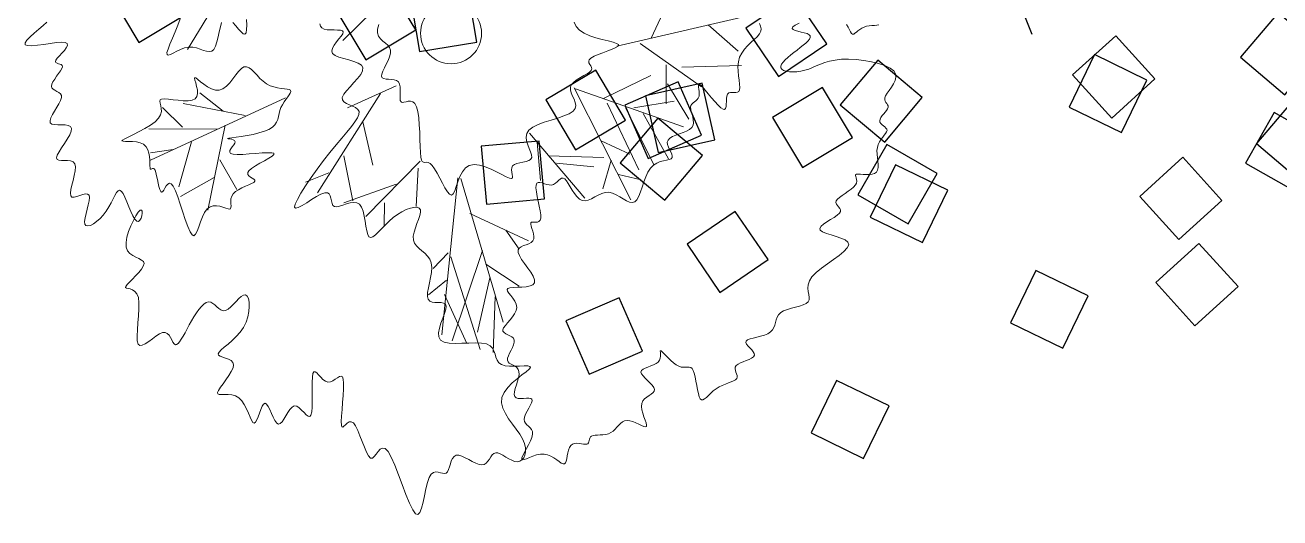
# Model space of a CAD drawing. Extents: x 2080 to 102399, y 2071 to 93424.
# Drawn here: x 79373.9 to 79604.5, y 80825 to 80915.6 of the extents above; entities that cross this region are included whole.
import ezdxf

# ---------------------------------------------------------------- set-up
doc = ezdxf.new("R2010")
doc.units = 0
doc.header["$LTSCALE"] = 20
doc.header["$MEASUREMENT"] = 0
doc.layers.add('casuanut tree', color=100, linetype='Continuous', lineweight=5)
doc.layers.add('proposed tree', color=3, linetype='Continuous')

# ---------------------------------------------------------------- blocks, each defined once
blk = doc.blocks.new('tr')
at = {"layer": 'casuanut tree'}
for p, q in [((-0.4628, 0.2409), (-0.6017, 0.0989)), ((-0.1639, 0.0898), (-0.2485, 0.0385)), ((0.445, -0.1163), (0.5666, 0.0392)), ((-0.6532, -0.073), (-0.6884, -0.0189)), ((-0.5062, -0.0793), (-0.6394, -0.0202)), ((-0.5539, -0.0579), (-0.5967, -0.0051)), ((-0.4069, -0.0604), (-0.7425, -0.1308)), ((-0.5766, -0.0956), (-0.7299, -0.0592)), ((-0.6859, -0.1183), (-0.7387, -0.1145)), ((-0.6407, -0.1107), (-0.6922, -0.205)), ((-0.5565, -0.0906), (-0.6394, -0.2729)), ((-0.1911, -0.1005), (-0.3843, -0.2908)), ((-0.1519, -0.0915), (-0.2726, -0.1156)), ((0.3639, -0.1163), (0.7017, -0.1163)), ((0.4179, -0.1231), (0.5328, -0.2516)), ((0.5801, -0.1163), (0.6341, -0.1907)), ((-0.5866, -0.166), (-0.564, -0.2415)), ((-0.2454, -0.1549), (-0.2454, -0.2576)), ((0.2467, -0.1881), (0.3161, -0.4691)), ((0.249, -0.1907), (0.472, -0.3327)), ((0.307, -0.2274), (0.4248, -0.2002)), ((0.4652, -0.1839), (0.445, -0.2718)), ((0.499, -0.1975), (0.6341, -0.2245)), ((-0.608, -0.2025), (-0.6935, -0.2276)), ((-0.3058, -0.2214), (-0.3088, -0.3271)), ((0.458, -0.2274), (0.4882, -0.318)), ((-0.3481, -0.2516), (-0.4054, -0.2606)), ((0.3131, -0.2395), (0.3493, -0.4056)), ((-0.1368, -0.2727), (-0.2877, -0.3694)), ((-0.1458, -0.2878), (-0.17, -0.3724)), ((0.1229, -0.2667), (0.2134, -0.4419)), ((0.3523, -0.2606), (0.3855, -0.4026)), ((0.3704, -0.2637), (0.464, -0.2697)), ((0.3885, -0.2818), (0.4218, -0.3966)), ((-0.2032, -0.312), (-0.33, -0.3271)), ((0.135, -0.2908), (0.1229, -0.3785)), ((-0.0613, -0.3301), (-0.179, -0.6745)), ((-0.0552, -0.3331), (-0.0341, -0.6775)), ((0.1531, -0.3271), (0.2768, -0.3603)), ((0.2799, -0.3211), (0.3372, -0.3664)), ((-0.2394, -0.3482), (-0.2515, -0.3996)), ((0.1682, -0.3482), (0.2497, -0.3754)), ((0.2919, -0.3694), (0.2587, -0.4298)), ((-0.0526, -0.416), (0.0645, -0.5084)), ((0.301, -0.4056), (0.3493, -0.4298)), ((0.0195, -0.4723), (0.0397, -0.5219)), ((-0.1217, -0.4933), (-0.1639, -0.5204)), ((-0.0436, -0.5061), (-0.1585, -0.6932)), ((-0.1179, -0.5039), (-0.0999, -0.727)), ((-0.0432, -0.5386), (0.0202, -0.605)), ((-0.1398, -0.5537), (-0.1881, -0.5778)), ((-0.0413, -0.5715), (-0.0976, -0.6865)), ((-0.1517, -0.585), (-0.1269, -0.7067))]:
    blk.add_line(p, q, dxfattribs=at)
at = {"layer": 'casuanut tree', "color": 2}
blk.add_line((-0.0391, -0.6166), (-0.0729, -0.7406), dxfattribs=at)
at = {"layer": 'casuanut tree'}
for points in [[(0.8913, -0.1869), (0.8934, -0.194), (0.8949, -0.2005), (0.8961, -0.206), (0.8976, -0.2099), (0.8996, -0.2119), (0.9022, -0.2123), (0.9054, -0.2114), (0.9091, -0.2097), (0.9134, -0.2075), (0.9182, -0.2053), (0.9234, -0.2033), (0.9291, -0.202), (0.9352, -0.2016), (0.9415, -0.202), (0.9477, -0.2028), (0.9536, -0.2038), (0.959, -0.2046), (0.9636, -0.205)], [(0.6961, -0.1395), (0.6973, -0.1461), (0.6971, -0.1523), (0.6949, -0.158), (0.6904, -0.1633), (0.6838, -0.1683), (0.6759, -0.1732), (0.6671, -0.1783), (0.6579, -0.1838), (0.649, -0.19), (0.6409, -0.1971), (0.6341, -0.2054), (0.6291, -0.2148), (0.6256, -0.2252), (0.6233, -0.236), (0.6219, -0.2466), (0.6209, -0.2567), (0.62, -0.2657), (0.6189, -0.2732), (0.6172, -0.2786), (0.6147, -0.2817), (0.6114, -0.2828), (0.6076, -0.2825), (0.6034, -0.2816), (0.5992, -0.2804), (0.5951, -0.2797), (0.5912, -0.28), (0.588, -0.282), (0.5853, -0.2859), (0.5832, -0.2913), (0.5815, -0.2975), (0.5798, -0.3037), (0.578, -0.3091), (0.5759, -0.313), (0.5733, -0.3148), (0.5699, -0.3135), (0.5657, -0.3089), (0.5608, -0.3014), (0.5555, -0.292), (0.55, -0.2816), (0.5446, -0.271), (0.5395, -0.2611), (0.5351, -0.2528), (0.5317, -0.247), (0.5292, -0.2444), (0.5277, -0.2446), (0.5268, -0.247), (0.5263, -0.251), (0.5259, -0.2561), (0.5253, -0.2616), (0.5243, -0.2671), (0.5226, -0.2718), (0.5201, -0.2755), (0.5169, -0.2782), (0.5132, -0.2802), (0.5094, -0.282), (0.5057, -0.2837), (0.5024, -0.2858), (0.4997, -0.2885), (0.4979, -0.2921), (0.4971, -0.2969), (0.4971, -0.3027), (0.4975, -0.309), (0.4977, -0.3156), (0.4975, -0.3222), (0.4965, -0.3284), (0.4941, -0.3339), (0.49, -0.3383), (0.484, -0.3415), (0.4764, -0.3436), (0.4678, -0.3451), (0.4589, -0.3462), (0.4501, -0.3473), (0.442, -0.3488), (0.4352, -0.3509), (0.4303, -0.3541), (0.4276, -0.3585), (0.4268, -0.3639), (0.4274, -0.37), (0.4286, -0.3762), (0.4301, -0.3823), (0.4313, -0.3879), (0.4315, -0.3925), (0.4303, -0.3958), (0.4273, -0.3976), (0.4225, -0.3982), (0.4164, -0.3982), (0.4092, -0.3982), (0.4013, -0.3986), (0.393, -0.4001), (0.3845, -0.4031), (0.3763, -0.4082), (0.3685, -0.4157), (0.3612, -0.4251), (0.3543, -0.4355), (0.3477, -0.4462), (0.3414, -0.4564), (0.3353, -0.4652), (0.3293, -0.472), (0.3234, -0.4758), (0.3174, -0.4762), (0.3114, -0.4737), (0.3053, -0.469), (0.299, -0.463), (0.2924, -0.4564), (0.2855, -0.45), (0.2782, -0.4445), (0.2704, -0.4409), (0.2622, -0.4395), (0.2536, -0.44), (0.2449, -0.4417), (0.2362, -0.444), (0.2278, -0.4461), (0.2199, -0.4475), (0.2127, -0.4475), (0.2063, -0.4454), (0.2008, -0.4407), (0.1963, -0.434), (0.1925, -0.4259), (0.1892, -0.4171), (0.1863, -0.4082), (0.1836, -0.3999), (0.1809, -0.3929), (0.1781, -0.3879), (0.175, -0.3853), (0.1716, -0.3848), (0.1679, -0.3859), (0.1639, -0.3879), (0.1596, -0.3903), (0.1551, -0.3927), (0.1504, -0.3943), (0.1455, -0.3947), (0.1403, -0.3934), (0.1351, -0.3911), (0.13, -0.3881), (0.125, -0.3852), (0.1205, -0.383), (0.1165, -0.3821), (0.1131, -0.3832), (0.1105, -0.3868), (0.1089, -0.3933), (0.1079, -0.4022), (0.1074, -0.4128), (0.1072, -0.4242), (0.1069, -0.4358), (0.1064, -0.4467), (0.1055, -0.4561), (0.1038, -0.4634), (0.1013, -0.4679), (0.098, -0.4701), (0.0944, -0.4706), (0.0906, -0.47), (0.0869, -0.4689), (0.0835, -0.468), (0.0808, -0.4678), (0.079, -0.469), (0.0783, -0.4721), (0.0783, -0.4767), (0.0788, -0.4823), (0.0793, -0.4886), (0.0795, -0.4951), (0.079, -0.5012), (0.0775, -0.5066), (0.0745, -0.5107), (0.0699, -0.5134), (0.0641, -0.5148), (0.0576, -0.5156), (0.051, -0.5164), (0.0449, -0.5175), (0.0398, -0.5196), (0.0364, -0.5232), (0.0351, -0.5288), (0.0364, -0.5367), (0.0396, -0.5464), (0.044, -0.5574), (0.0488, -0.5688), (0.0532, -0.5799), (0.0565, -0.5902), (0.0578, -0.5989), (0.0565, -0.6054), (0.0519, -0.6091), (0.0448, -0.6104), (0.0358, -0.6101), (0.0258, -0.6086), (0.0158, -0.6067), (0.0065, -0.6049), (-0.0013, -0.6039), (-0.0066, -0.6043), (-0.0088, -0.6065), (-0.0086, -0.6104), (-0.0066, -0.6157), (-0.0036, -0.622), (-0.0003, -0.6291), (0.0025, -0.6366), (0.004, -0.6442), (0.0036, -0.6516), (0.0006, -0.6585), (-0.0044, -0.6649), (-0.0107, -0.6709), (-0.0178, -0.6764), (-0.0249, -0.6814), (-0.0313, -0.6861), (-0.0363, -0.6904), (-0.0392, -0.6944), (-0.0396, -0.6981), (-0.0379, -0.7015), (-0.0348, -0.7049), (-0.0308, -0.7082), (-0.0265, -0.7117), (-0.0227, -0.7153), (-0.02, -0.7193), (-0.0189, -0.7237), (-0.02, -0.7286), (-0.0228, -0.7339), (-0.0268, -0.7394), (-0.0315, -0.745), (-0.0361, -0.7505), (-0.0403, -0.7559), (-0.0434, -0.7609), (-0.0448, -0.7654), (-0.0442, -0.7693), (-0.042, -0.7729), (-0.0386, -0.7762), (-0.0347, -0.7795), (-0.0308, -0.783), (-0.0274, -0.7869), (-0.0252, -0.7915), (-0.0246, -0.7969), (-0.026, -0.8033), (-0.029, -0.8105), (-0.0331, -0.818), (-0.0375, -0.8257), (-0.0417, -0.8331), (-0.0451, -0.84), (-0.0471, -0.8461), (-0.0471, -0.851), (-0.0446, -0.8546), (-0.0402, -0.857), (-0.0344, -0.8585), (-0.0281, -0.8596), (-0.0218, -0.8606), (-0.0162, -0.8616), (-0.012, -0.8632), (-0.0099, -0.8657), (-0.0104, -0.8692), (-0.0129, -0.8736), (-0.017, -0.8788), (-0.0219, -0.8844), (-0.0271, -0.8903), (-0.0319, -0.8963), (-0.0358, -0.902), (-0.0381, -0.9074), (-0.0383, -0.9122), (-0.037, -0.9165), (-0.0345, -0.9206), (-0.0316, -0.9247), (-0.0288, -0.9289), (-0.0267, -0.9335), (-0.0258, -0.9387), (-0.0268, -0.9446), (-0.03, -0.9513), (-0.035, -0.9587), (-0.041, -0.9662), (-0.0475, -0.9737), (-0.0537, -0.9807), (-0.059, -0.9869), (-0.0626, -0.9918), (-0.064, -0.9953), (-0.0626, -0.9969), (-0.0587, -0.9972), (-0.0529, -0.9965), (-0.0455, -0.9953), (-0.0372, -0.9941), (-0.0283, -0.9934), (-0.0195, -0.9936), (-0.0111, -0.9953), (-0.0035, -0.9987), (0.0032, -1.0034), (0.0091, -1.0089), (0.0143, -1.0146), (0.0188, -1.0199), (0.0228, -1.0243), (0.0264, -1.0271), (0.0295, -1.0279), (0.0323, -1.0263), (0.0349, -1.0226), (0.0375, -1.0174), (0.04, -1.0113), (0.0428, -1.0049), (0.0458, -0.9988), (0.0492, -0.9935), (0.0531, -0.9896), (0.0576, -0.9876), (0.0626, -0.9872), (0.0678, -0.9879), (0.073, -0.9895), (0.078, -0.9914), (0.0827, -0.9933), (0.0869, -0.9947), (0.0903, -0.9953), (0.0928, -0.9947), (0.0946, -0.9931), (0.096, -0.9909), (0.0972, -0.9882), (0.0984, -0.9855), (0.0999, -0.9829), (0.102, -0.9808), (0.1049, -0.9795), (0.1088, -0.9791), (0.1135, -0.9795), (0.119, -0.9804), (0.1249, -0.9815), (0.1312, -0.9824), (0.1375, -0.983), (0.1439, -0.9829), (0.15, -0.9817), (0.1557, -0.9795), (0.1611, -0.9764), (0.1663, -0.9728), (0.1714, -0.9692), (0.1764, -0.966), (0.1816, -0.9635), (0.187, -0.9623), (0.1927, -0.9626), (0.1988, -0.9648), (0.2051, -0.9683), (0.2113, -0.9728), (0.2172, -0.9774), (0.2226, -0.9816), (0.2273, -0.9849), (0.2309, -0.9867), (0.2333, -0.9863), (0.2343, -0.9833), (0.2342, -0.9781), (0.2335, -0.9713), (0.2326, -0.9634), (0.2318, -0.955), (0.2315, -0.9466), (0.2323, -0.9388), (0.2344, -0.9322), (0.2382, -0.927), (0.2432, -0.9232), (0.249, -0.9204), (0.255, -0.9181), (0.2606, -0.916), (0.2654, -0.9138), (0.2689, -0.911), (0.2704, -0.9074), (0.2697, -0.9026), (0.2673, -0.8968), (0.2636, -0.8905), (0.2593, -0.8839), (0.2551, -0.8773), (0.2516, -0.8711), (0.2494, -0.8656), (0.249, -0.8612), (0.2511, -0.858), (0.2551, -0.8559), (0.2607, -0.8545), (0.2672, -0.8536), (0.2742, -0.8527), (0.2812, -0.8517), (0.2876, -0.8501), (0.293, -0.8477), (0.2969, -0.8442), (0.2995, -0.84), (0.3011, -0.8355), (0.3021, -0.8312), (0.3027, -0.8274), (0.3032, -0.8247), (0.304, -0.8234), (0.3053, -0.824), (0.3074, -0.8268), (0.3103, -0.8313), (0.3137, -0.8372), (0.3177, -0.8438), (0.3221, -0.8508), (0.3269, -0.8574), (0.3318, -0.8633), (0.3369, -0.8679), (0.3419, -0.8709), (0.3468, -0.8726), (0.3515, -0.8736), (0.3559, -0.8743), (0.3597, -0.8752), (0.363, -0.877), (0.3655, -0.88), (0.3673, -0.8848), (0.3681, -0.8918), (0.3682, -0.9005), (0.3679, -0.9102), (0.3674, -0.9203), (0.3669, -0.9303), (0.3668, -0.9393), (0.3672, -0.947), (0.3684, -0.9524), (0.3706, -0.9554), (0.3738, -0.956), (0.3779, -0.9548), (0.3827, -0.9523), (0.3884, -0.9489), (0.3947, -0.945), (0.4016, -0.9412), (0.4089, -0.9378), (0.4167, -0.9353), (0.4246, -0.9335), (0.4324, -0.9322), (0.4399, -0.9312), (0.4467, -0.9302), (0.4526, -0.9291), (0.4574, -0.9276), (0.4607, -0.9254), (0.4625, -0.9225), (0.463, -0.9189), (0.4628, -0.9149), (0.4623, -0.9108), (0.4619, -0.9066), (0.4621, -0.9026), (0.4635, -0.899), (0.4664, -0.8961), (0.4711, -0.894), (0.4772, -0.8924), (0.4842, -0.8912), (0.4915, -0.8902), (0.4986, -0.889), (0.5048, -0.8875), (0.5097, -0.8855), (0.5125, -0.8826), (0.513, -0.8787), (0.5117, -0.8741), (0.5092, -0.869), (0.506, -0.8637), (0.503, -0.8585), (0.5008, -0.8537), (0.5, -0.8496), (0.5013, -0.8465), (0.5051, -0.8446), (0.5111, -0.8435), (0.5187, -0.8431), (0.5273, -0.843), (0.5364, -0.8428), (0.5454, -0.8422), (0.5538, -0.841), (0.5609, -0.8386), (0.5664, -0.8351), (0.5706, -0.8304), (0.5739, -0.8251), (0.5768, -0.8195), (0.5798, -0.8138), (0.5833, -0.8085), (0.5877, -0.8039), (0.5936, -0.8003), (0.6012, -0.798), (0.6102, -0.7967), (0.6199, -0.796), (0.6299, -0.7957), (0.6396, -0.7953), (0.6484, -0.7945), (0.6557, -0.7929), (0.6611, -0.7902), (0.6642, -0.7861), (0.6656, -0.7808), (0.666, -0.7745), (0.6663, -0.7674), (0.6674, -0.7597), (0.6698, -0.7518), (0.6746, -0.7439), (0.6825, -0.7361), (0.694, -0.7287), (0.7081, -0.7216), (0.7238, -0.7149), (0.7397, -0.7083), (0.7546, -0.702), (0.7674, -0.6957), (0.7768, -0.6894), (0.7816, -0.6831), (0.781, -0.6768), (0.776, -0.6704), (0.7678, -0.664), (0.7577, -0.6578), (0.7471, -0.6518), (0.7373, -0.6461), (0.7296, -0.6407), (0.7253, -0.6358), (0.7254, -0.6314), (0.7293, -0.6274), (0.736, -0.6238), (0.7445, -0.6205), (0.7538, -0.6172), (0.763, -0.6141), (0.7711, -0.6109), (0.7771, -0.6076), (0.7803, -0.6042), (0.7812, -0.6005), (0.7804, -0.5968), (0.7787, -0.593), (0.7766, -0.5892), (0.7751, -0.5855), (0.7746, -0.5818), (0.776, -0.5783), (0.7797, -0.5751), (0.7853, -0.5719), (0.7924, -0.5689), (0.8002, -0.5658), (0.8082, -0.5627), (0.8159, -0.5595), (0.8226, -0.5561), (0.8278, -0.5524), (0.831, -0.5485), (0.8327, -0.5444), (0.8331, -0.5405), (0.833, -0.5368), (0.8327, -0.5336), (0.8327, -0.531), (0.8335, -0.5294), (0.8357, -0.5288), (0.8394, -0.5293), (0.8446, -0.5307), (0.8508, -0.5326), (0.8575, -0.5345), (0.8644, -0.5361), (0.871, -0.5368), (0.8769, -0.5364), (0.8818, -0.5344), (0.8854, -0.5305), (0.8878, -0.525), (0.8893, -0.5182), (0.8904, -0.5106), (0.8913, -0.5025), (0.8924, -0.4943), (0.894, -0.4864), (0.8965, -0.4792), (0.8999, -0.4729), (0.9042, -0.4676), (0.909, -0.463), (0.9138, -0.459), (0.9183, -0.4556), (0.9223, -0.4524), (0.9252, -0.4494), (0.9269, -0.4465), (0.9269, -0.4435), (0.9257, -0.4404), (0.9237, -0.4372), (0.9212, -0.434), (0.9188, -0.4307), (0.9167, -0.4273), (0.9155, -0.424), (0.9156, -0.4206), (0.9172, -0.4172), (0.9201, -0.4138), (0.9239, -0.4105), (0.9281, -0.4072), (0.9324, -0.404), (0.9363, -0.4008), (0.9395, -0.3977), (0.9415, -0.3947), (0.9421, -0.3917), (0.9415, -0.3889), (0.9403, -0.3859), (0.939, -0.3828), (0.9379, -0.3795), (0.9377, -0.376), (0.9387, -0.372), (0.9415, -0.3676), (0.9463, -0.3627), (0.9524, -0.3573), (0.9592, -0.3514), (0.9657, -0.3451), (0.9712, -0.3383), (0.9748, -0.3312), (0.9756, -0.3237), (0.973, -0.3158), (0.9663, -0.3076), (0.9561, -0.2994), (0.943, -0.2914), (0.9279, -0.2838), (0.9114, -0.2769), (0.8943, -0.2709), (0.8775, -0.2662), (0.8616, -0.2628), (0.8472, -0.2611), (0.8342, -0.2607), (0.8225, -0.2613), (0.8117, -0.2627), (0.8017, -0.2644), (0.7922, -0.2662), (0.783, -0.2676), (0.7737, -0.2685), (0.7644, -0.2684), (0.7552, -0.2675), (0.7464, -0.2659), (0.7384, -0.2637), (0.7315, -0.2609), (0.7261, -0.2577), (0.7224, -0.2542), (0.7208, -0.2504), (0.7216, -0.2466), (0.7244, -0.2426), (0.729, -0.2387), (0.735, -0.2347), (0.7422, -0.2306), (0.7501, -0.2267), (0.7585, -0.2227), (0.767, -0.2189), (0.7753, -0.2151), (0.783, -0.2115), (0.79, -0.2079), (0.7958, -0.2044), (0.8002, -0.2009), (0.8029, -0.1975), (0.8036, -0.1941), (0.8019, -0.1907), (0.7978, -0.1873), (0.7919, -0.184), (0.7851, -0.1806), (0.7784, -0.1773), (0.7725, -0.1741), (0.7685, -0.1709), (0.7671, -0.1678), (0.7692, -0.1648), (0.7755, -0.1619), (0.7853, -0.1593)], [(-0.9034, 0.2335), (-0.9136, 0.2278), (-0.9253, 0.2216), (-0.9374, 0.2152), (-0.9486, 0.209), (-0.9575, 0.2031), (-0.9629, 0.1979), (-0.9636, 0.1935), (-0.9587, 0.1903), (-0.9492, 0.1879), (-0.9364, 0.1862), (-0.9218, 0.1848), (-0.9067, 0.1836), (-0.8925, 0.1821), (-0.8806, 0.1803), (-0.8724, 0.1778), (-0.8689, 0.1744), (-0.8694, 0.1702), (-0.873, 0.1656), (-0.8787, 0.1607), (-0.8856, 0.1558), (-0.8925, 0.151), (-0.8986, 0.1466), (-0.9028, 0.1428), (-0.9045, 0.1398), (-0.9039, 0.1375), (-0.9018, 0.1355), (-0.8989, 0.1338), (-0.8957, 0.1321), (-0.893, 0.1302), (-0.8914, 0.1278), (-0.8916, 0.1248), (-0.8939, 0.121), (-0.8981, 0.1166), (-0.9035, 0.1117), (-0.9094, 0.1065), (-0.9153, 0.1012), (-0.9205, 0.096), (-0.9244, 0.091), (-0.9265, 0.0865), (-0.9261, 0.0826), (-0.924, 0.079), (-0.9206, 0.0758), (-0.9167, 0.0725), (-0.913, 0.0692), (-0.9101, 0.0654), (-0.9088, 0.0611), (-0.9096, 0.0561), (-0.913, 0.0501), (-0.9184, 0.0436), (-0.925, 0.0366), (-0.9321, 0.0294), (-0.9387, 0.0225), (-0.9441, 0.016), (-0.9474, 0.0102), (-0.9478, 0.0054), (-0.9449, 0.0017), (-0.9392, -0.001), (-0.9318, -0.0032), (-0.9236, -0.0052), (-0.9157, -0.0073), (-0.9089, -0.01), (-0.9043, -0.0135), (-0.9028, -0.0183), (-0.9051, -0.0245), (-0.9106, -0.0319), (-0.9181, -0.04), (-0.9267, -0.0484), (-0.9355, -0.0568), (-0.9433, -0.0646), (-0.9493, -0.0714), (-0.9524, -0.0769), (-0.9518, -0.0807), (-0.9483, -0.0833), (-0.9426, -0.085), (-0.9357, -0.0865), (-0.9286, -0.0881), (-0.922, -0.0905), (-0.9168, -0.0941), (-0.9141, -0.0994), (-0.9143, -0.1068), (-0.917, -0.1157), (-0.9214, -0.1257), (-0.9266, -0.1361), (-0.9319, -0.1462), (-0.9364, -0.1555), (-0.9394, -0.1634), (-0.94, -0.1693), (-0.9377, -0.1727), (-0.933, -0.1742), (-0.9267, -0.1743), (-0.9196, -0.1737), (-0.9124, -0.173), (-0.9059, -0.1729), (-0.901, -0.1741), (-0.8983, -0.1772), (-0.8984, -0.1826), (-0.9009, -0.1899), (-0.905, -0.1985), (-0.9098, -0.2079), (-0.9148, -0.2174), (-0.9192, -0.2263), (-0.9222, -0.2342), (-0.9231, -0.2403), (-0.9213, -0.2442), (-0.9171, -0.246), (-0.9111, -0.2459), (-0.9035, -0.244), (-0.895, -0.2404), (-0.8859, -0.2355), (-0.8767, -0.2294), (-0.8679, -0.2223), (-0.8599, -0.2143), (-0.8527, -0.2061), (-0.8462, -0.1983), (-0.8405, -0.1914), (-0.8354, -0.186), (-0.831, -0.1828), (-0.8272, -0.1823), (-0.824, -0.1851), (-0.8213, -0.1915), (-0.8189, -0.2008), (-0.8168, -0.212), (-0.8148, -0.2241), (-0.8128, -0.236), (-0.8105, -0.2467), (-0.8079, -0.2552), (-0.8049, -0.2606), (-0.8012, -0.262), (-0.7974, -0.2602), (-0.7937, -0.2562), (-0.7905, -0.251), (-0.7883, -0.2456), (-0.7874, -0.2409), (-0.7883, -0.2381), (-0.7913, -0.238), (-0.7967, -0.2415), (-0.8039, -0.2481), (-0.812, -0.2571), (-0.8205, -0.2678), (-0.8285, -0.2794), (-0.8352, -0.2914), (-0.84, -0.303), (-0.842, -0.3135), (-0.8408, -0.3224), (-0.8371, -0.3298), (-0.8316, -0.336), (-0.8254, -0.3413), (-0.8193, -0.346), (-0.8141, -0.3505), (-0.8109, -0.3549), (-0.8105, -0.3597), (-0.8134, -0.3651), (-0.8192, -0.3708), (-0.8269, -0.3768), (-0.8357, -0.3827), (-0.8446, -0.3883), (-0.8528, -0.3935), (-0.8593, -0.3979), (-0.8634, -0.4014), (-0.8644, -0.4039), (-0.8627, -0.4057), (-0.8592, -0.4074), (-0.8547, -0.4096), (-0.8498, -0.4127), (-0.8454, -0.4173), (-0.8421, -0.4239), (-0.8409, -0.433), (-0.8421, -0.4449), (-0.8454, -0.459), (-0.8499, -0.4744), (-0.855, -0.49), (-0.8598, -0.5051), (-0.8637, -0.5187), (-0.8659, -0.5299), (-0.8657, -0.5378), (-0.8625, -0.5417), (-0.8568, -0.5423), (-0.8492, -0.5404), (-0.8403, -0.5369), (-0.8308, -0.5327), (-0.8213, -0.5286), (-0.8125, -0.5255), (-0.8049, -0.5243), (-0.799, -0.5255), (-0.7947, -0.5289), (-0.7916, -0.5338), (-0.7894, -0.5395), (-0.7877, -0.5454), (-0.7862, -0.5509), (-0.7845, -0.5553), (-0.7823, -0.5581), (-0.7794, -0.5586), (-0.7757, -0.5572), (-0.7712, -0.5539), (-0.7661, -0.5492), (-0.7605, -0.5432), (-0.7543, -0.5363), (-0.7477, -0.5288), (-0.7407, -0.5209), (-0.7334, -0.5128), (-0.7259, -0.505), (-0.7184, -0.4977), (-0.711, -0.4911), (-0.7038, -0.4857), (-0.6971, -0.4817), (-0.691, -0.4794), (-0.6855, -0.4792), (-0.6808, -0.4811), (-0.6767, -0.4847), (-0.673, -0.4894), (-0.6695, -0.4945), (-0.6658, -0.4995), (-0.6618, -0.5037), (-0.6571, -0.5066), (-0.6517, -0.5073), (-0.6453, -0.5057), (-0.6382, -0.5022), (-0.6307, -0.4975), (-0.6232, -0.4924), (-0.6158, -0.4876), (-0.6091, -0.4839), (-0.6033, -0.482), (-0.5988, -0.4826), (-0.5958, -0.4862), (-0.5944, -0.4926), (-0.5946, -0.501), (-0.5964, -0.511), (-0.5999, -0.522), (-0.605, -0.5333), (-0.6117, -0.5444), (-0.6202, -0.5547), (-0.6302, -0.5637), (-0.6413, -0.5716), (-0.6526, -0.5783), (-0.6637, -0.5841), (-0.6737, -0.5891), (-0.6821, -0.5935), (-0.6881, -0.5974), (-0.6911, -0.6009), (-0.6907, -0.6042), (-0.6875, -0.6074), (-0.6825, -0.6107), (-0.6765, -0.6143), (-0.6705, -0.6182), (-0.6655, -0.6226), (-0.6623, -0.6277), (-0.6619, -0.6336), (-0.6648, -0.6403), (-0.6706, -0.6477), (-0.6782, -0.6554), (-0.6868, -0.6631), (-0.6954, -0.6705), (-0.7032, -0.6773), (-0.7092, -0.6831), (-0.7125, -0.6876), (-0.7125, -0.6907), (-0.7096, -0.6927), (-0.7044, -0.6942), (-0.6976, -0.6955), (-0.6899, -0.6973), (-0.6818, -0.7), (-0.6741, -0.7041), (-0.6675, -0.7102), (-0.6624, -0.7184), (-0.6586, -0.7283), (-0.6559, -0.739), (-0.6538, -0.7496), (-0.6522, -0.7594), (-0.6505, -0.7675), (-0.6486, -0.7732), (-0.6461, -0.7755), (-0.6427, -0.7741), (-0.6386, -0.7695), (-0.634, -0.763), (-0.6291, -0.7554), (-0.6241, -0.7479), (-0.6193, -0.7415), (-0.615, -0.7372), (-0.6112, -0.7361), (-0.6082, -0.7389), (-0.6058, -0.7449), (-0.6038, -0.753), (-0.602, -0.7623), (-0.6002, -0.7717), (-0.598, -0.7801), (-0.5954, -0.7867), (-0.592, -0.7902), (-0.5878, -0.79), (-0.5828, -0.7868), (-0.5772, -0.7815), (-0.5712, -0.7751), (-0.565, -0.7685), (-0.5588, -0.7628), (-0.5527, -0.7588), (-0.547, -0.7575), (-0.5418, -0.7596), (-0.537, -0.7643), (-0.5326, -0.7705), (-0.5286, -0.7772), (-0.5248, -0.7833), (-0.5212, -0.7876), (-0.5177, -0.7891), (-0.5144, -0.7868), (-0.511, -0.7799), (-0.5076, -0.7692), (-0.5043, -0.756), (-0.501, -0.7414), (-0.4977, -0.7268), (-0.4946, -0.7133), (-0.4915, -0.7021), (-0.4885, -0.6944), (-0.4855, -0.6911), (-0.4826, -0.6917), (-0.4796, -0.695), (-0.4764, -0.7003), (-0.4728, -0.7066), (-0.4688, -0.7128), (-0.4643, -0.7181), (-0.4592, -0.7214), (-0.4534, -0.7223), (-0.4472, -0.7211), (-0.4411, -0.7189), (-0.4353, -0.7165), (-0.4302, -0.7148), (-0.4263, -0.7146), (-0.4238, -0.7169), (-0.4232, -0.7226), (-0.4246, -0.7321), (-0.4277, -0.7448), (-0.432, -0.7595), (-0.4368, -0.7751), (-0.4417, -0.7906), (-0.4461, -0.8048), (-0.4495, -0.8167), (-0.4513, -0.8251), (-0.4512, -0.8294), (-0.4493, -0.8302), (-0.4461, -0.8287), (-0.4419, -0.8261), (-0.4371, -0.8234), (-0.4321, -0.8218), (-0.4274, -0.8224), (-0.4232, -0.8262), (-0.4198, -0.8342), (-0.4171, -0.8454), (-0.415, -0.8586), (-0.413, -0.8727), (-0.4111, -0.8865), (-0.4089, -0.8988), (-0.4063, -0.9084), (-0.4029, -0.9141), (-0.3986, -0.9152), (-0.3937, -0.9128), (-0.3882, -0.9083), (-0.3823, -0.9033), (-0.3764, -0.8993), (-0.3706, -0.8978), (-0.3651, -0.9004), (-0.3601, -0.9085), (-0.3558, -0.9231), (-0.352, -0.9429), (-0.3487, -0.966), (-0.3455, -0.9903), (-0.3423, -1.0141), (-0.3389, -1.0354), (-0.3351, -1.0523), (-0.3308, -1.0629), (-0.3258, -1.0658), (-0.3202, -1.062), (-0.3142, -1.0532), (-0.3077, -1.0409), (-0.3011, -1.0267), (-0.2944, -1.0122), (-0.2878, -0.9989), (-0.2813, -0.9885), (-0.2751, -0.9821), (-0.2693, -0.9793), (-0.2637, -0.9791), (-0.2585, -0.9808), (-0.2536, -0.9833), (-0.249, -0.9858), (-0.2447, -0.9875), (-0.2407, -0.9874), (-0.2371, -0.9849), (-0.2336, -0.9805), (-0.2302, -0.9748), (-0.2267, -0.9686), (-0.223, -0.9626), (-0.2189, -0.9574), (-0.2144, -0.9538), (-0.2092, -0.9524), (-0.2034, -0.9538), (-0.197, -0.9574), (-0.1902, -0.9626), (-0.1832, -0.9686), (-0.1761, -0.9748), (-0.1692, -0.9805), (-0.1625, -0.9849), (-0.1563, -0.9874), (-0.1507, -0.9874), (-0.1456, -0.9855), (-0.1409, -0.9822), (-0.1365, -0.9781), (-0.1322, -0.9739), (-0.128, -0.9703), (-0.1237, -0.9678), (-0.1191, -0.9671), (-0.1143, -0.9686), (-0.1093, -0.972), (-0.104, -0.9767), (-0.0985, -0.982), (-0.0928, -0.9875), (-0.087, -0.9925), (-0.0811, -0.9964), (-0.0752, -0.9986), (-0.0694, -0.9988), (-0.0638, -0.9969), (-0.0587, -0.9931), (-0.0545, -0.9875), (-0.0515, -0.9803), (-0.0497, -0.9716), (-0.0497, -0.9615), (-0.0516, -0.9502), (-0.0555, -0.9379), (-0.0608, -0.9248), (-0.0667, -0.9113), (-0.0724, -0.8975), (-0.077, -0.8839), (-0.0798, -0.8706), (-0.0798, -0.8581), (-0.0764, -0.8465), (-0.0689, -0.8362), (-0.0583, -0.827), (-0.0458, -0.819), (-0.0326, -0.812), (-0.0198, -0.8061), (-0.0087, -0.801), (-0.0005, -0.7969), (0.0036, -0.7936), (0.0028, -0.7909), (-0.0022, -0.7888), (-0.0103, -0.7869), (-0.0205, -0.785), (-0.0317, -0.7828), (-0.0428, -0.7801), (-0.0528, -0.7766), (-0.0606, -0.7722), (-0.0654, -0.7665), (-0.0679, -0.7599), (-0.0689, -0.7527), (-0.0693, -0.7451), (-0.0701, -0.7376), (-0.072, -0.7303), (-0.0761, -0.7237), (-0.0831, -0.7181), (-0.0938, -0.7136), (-0.1072, -0.7099), (-0.1223, -0.7068), (-0.138, -0.7038), (-0.1532, -0.7006), (-0.1667, -0.6967), (-0.1775, -0.6917), (-0.1845, -0.6854), (-0.1868, -0.6774), (-0.1852, -0.6681), (-0.1809, -0.658), (-0.1747, -0.6475), (-0.1679, -0.6372), (-0.1615, -0.6275), (-0.1565, -0.619), (-0.1541, -0.6121), (-0.1549, -0.6072), (-0.1584, -0.6038), (-0.1639, -0.6015), (-0.1705, -0.5997), (-0.1774, -0.598), (-0.1837, -0.5957), (-0.1885, -0.5923), (-0.1912, -0.5874), (-0.1911, -0.5804), (-0.1886, -0.5718), (-0.1845, -0.5619), (-0.1795, -0.5512), (-0.1744, -0.5399), (-0.1698, -0.5286), (-0.1666, -0.5176), (-0.1653, -0.5073), (-0.1666, -0.4982), (-0.1699, -0.4899), (-0.1745, -0.4824), (-0.1798, -0.4752), (-0.185, -0.4683), (-0.1895, -0.4614), (-0.1926, -0.4542), (-0.1935, -0.4465), (-0.1917, -0.4381), (-0.1879, -0.4293), (-0.1827, -0.4203), (-0.1769, -0.4114), (-0.1711, -0.4029), (-0.1662, -0.395), (-0.1629, -0.388), (-0.1619, -0.3823), (-0.1638, -0.3779), (-0.1683, -0.375), (-0.1751, -0.3735), (-0.1836, -0.3734), (-0.1935, -0.3746), (-0.2044, -0.377), (-0.2157, -0.3807), (-0.2272, -0.3856), (-0.2384, -0.3916), (-0.2491, -0.3982), (-0.2591, -0.4047), (-0.2682, -0.4106), (-0.2762, -0.4153), (-0.2828, -0.4181), (-0.288, -0.4186), (-0.2914, -0.4161), (-0.2931, -0.4102), (-0.2934, -0.4015), (-0.2928, -0.391), (-0.292, -0.3793), (-0.2913, -0.3674), (-0.2914, -0.356), (-0.2928, -0.3461), (-0.2959, -0.3383), (-0.3012, -0.3334), (-0.3082, -0.3309), (-0.3164, -0.3302), (-0.3251, -0.3306), (-0.3337, -0.3314), (-0.3417, -0.3321), (-0.3484, -0.332), (-0.3533, -0.3304), (-0.3561, -0.3269), (-0.3571, -0.3219), (-0.3571, -0.3161), (-0.3569, -0.3099), (-0.3571, -0.304), (-0.3586, -0.2991), (-0.362, -0.2956), (-0.368, -0.2944), (-0.3771, -0.2956), (-0.3885, -0.2988), (-0.4011, -0.303), (-0.4137, -0.3075), (-0.4254, -0.3114), (-0.435, -0.3139), (-0.4413, -0.3141), (-0.4434, -0.3113), (-0.4404, -0.3048), (-0.4329, -0.2951), (-0.4215, -0.2828), (-0.4071, -0.2686), (-0.3905, -0.2532), (-0.3725, -0.2373), (-0.3538, -0.2215), (-0.3353, -0.2065), (-0.3177, -0.1928), (-0.3014, -0.1806), (-0.2866, -0.1696), (-0.2738, -0.1597), (-0.2633, -0.1509), (-0.2554, -0.1431), (-0.2504, -0.1361), (-0.2486, -0.1299), (-0.2503, -0.1242), (-0.2545, -0.1191), (-0.2603, -0.1142), (-0.2668, -0.1096), (-0.2729, -0.1049), (-0.2776, -0.1001), (-0.28, -0.0949), (-0.279, -0.0893), (-0.2741, -0.0831), (-0.266, -0.0764), (-0.256, -0.0693), (-0.2451, -0.062), (-0.2346, -0.0545), (-0.2257, -0.0471), (-0.2194, -0.0399), (-0.2171, -0.033), (-0.2194, -0.0264), (-0.2257, -0.0202), (-0.2346, -0.0142), (-0.245, -0.0084), (-0.2557, -0.0028), (-0.2656, 0.0029), (-0.2734, 0.0086), (-0.2779, 0.0144), (-0.2784, 0.0204), (-0.2755, 0.0265), (-0.2701, 0.0325), (-0.2634, 0.0383), (-0.2563, 0.0438), (-0.2499, 0.0489), (-0.2451, 0.0534), (-0.243, 0.0572), (-0.2443, 0.0602), (-0.2485, 0.0626), (-0.2547, 0.0646), (-0.2623, 0.0665), (-0.2703, 0.0685), (-0.278, 0.0708), (-0.2845, 0.0737), (-0.2892, 0.0775), (-0.2913, 0.0822), (-0.2913, 0.0876)], [(-0.4536, 0.1354), (-0.4561, 0.1228), (-0.4588, 0.1128), (-0.4616, 0.1061), (-0.4648, 0.1034), (-0.4684, 0.1052), (-0.4723, 0.1105), (-0.4766, 0.1182), (-0.4811, 0.1271), (-0.4859, 0.1359)], [(-0.511, 0.1418), (-0.5161, 0.1328), (-0.5213, 0.1223), (-0.5265, 0.1112), (-0.5317, 0.1007), (-0.5371, 0.0917), (-0.5425, 0.0854), (-0.5481, 0.0824), (-0.5538, 0.0825), (-0.5599, 0.0847), (-0.5663, 0.0885), (-0.5732, 0.0929), (-0.5807, 0.0974), (-0.5888, 0.1011), (-0.5977, 0.1034), (-0.6073, 0.1037), (-0.6172, 0.1024), (-0.6267, 0.1004), (-0.6354, 0.0982), (-0.6426, 0.0966), (-0.6477, 0.0963), (-0.6502, 0.0979), (-0.6495, 0.1023), (-0.6452, 0.1098), (-0.6382, 0.1199), (-0.6293, 0.1318), (-0.6198, 0.1449), (-0.6105, 0.1584), (-0.6024, 0.1715)], [(-0.1587, 0.0558), (-0.1642, 0.0459), (-0.1663, 0.0372), (-0.1655, 0.0296), (-0.1626, 0.0227), (-0.1586, 0.0163), (-0.154, 0.0103), (-0.1499, 0.0044), (-0.147, -0.0017), (-0.1462, -0.0082), (-0.1479, -0.0152), (-0.1518, -0.0226), (-0.1571, -0.0302), (-0.1631, -0.0377), (-0.1691, -0.0449), (-0.1744, -0.0516), (-0.1782, -0.0574), (-0.1799, -0.0622), (-0.179, -0.0659), (-0.1759, -0.0686), (-0.1712, -0.0707), (-0.1655, -0.0725), (-0.1594, -0.0744), (-0.1535, -0.0767), (-0.1485, -0.0796), (-0.145, -0.0837), (-0.1435, -0.0889), (-0.1435, -0.0952), (-0.1447, -0.1019), (-0.1465, -0.1089), (-0.1483, -0.1155), (-0.1498, -0.1215), (-0.1504, -0.1264), (-0.1495, -0.1299), (-0.147, -0.1316), (-0.143, -0.1321), (-0.1381, -0.1321), (-0.1328, -0.1323), (-0.1275, -0.1333), (-0.1228, -0.136), (-0.1191, -0.141), (-0.1169, -0.149), (-0.1166, -0.1604), (-0.1178, -0.1746), (-0.1202, -0.1905), (-0.1232, -0.2073), (-0.1266, -0.224), (-0.1297, -0.2397), (-0.1323, -0.2533), (-0.1338, -0.264), (-0.1339, -0.271), (-0.1328, -0.2751), (-0.1307, -0.2771), (-0.1277, -0.278), (-0.1242, -0.2787), (-0.1203, -0.2801), (-0.1163, -0.2831), (-0.1124, -0.2887), (-0.1087, -0.2975), (-0.1053, -0.3086), (-0.102, -0.3211), (-0.0987, -0.3338), (-0.0954, -0.3457), (-0.092, -0.3556), (-0.0883, -0.3625), (-0.0842, -0.3654), (-0.0798, -0.3634), (-0.0748, -0.3575), (-0.0693, -0.3489), (-0.063, -0.3387), (-0.0559, -0.3284), (-0.048, -0.3189), (-0.0391, -0.3117), (-0.0291, -0.3079), (-0.018, -0.3084), (-0.0062, -0.3125), (0.0058, -0.3192), (0.0177, -0.3276), (0.0289, -0.3366), (0.039, -0.3453), (0.0476, -0.3526), (0.0543, -0.3575), (0.0586, -0.3593), (0.0611, -0.3583), (0.0623, -0.3553), (0.0627, -0.3509), (0.0629, -0.3456), (0.0634, -0.3402), (0.0649, -0.3353), (0.0678, -0.3316), (0.0725, -0.3294), (0.0786, -0.3286), (0.0857, -0.3285), (0.0931, -0.3287), (0.1003, -0.3288), (0.1067, -0.3281), (0.1118, -0.3262), (0.1151, -0.3225), (0.1161, -0.3169), (0.1155, -0.3095), (0.1141, -0.301), (0.1127, -0.2918), (0.112, -0.2826), (0.113, -0.2737), (0.1164, -0.2659), (0.1229, -0.2594), (0.1332, -0.2549), (0.1465, -0.2519), (0.1617, -0.2499), (0.178, -0.2486), (0.1941, -0.2474), (0.2092, -0.246), (0.2222, -0.2437), (0.2322, -0.2403), (0.2383, -0.2353), (0.2411, -0.2289), (0.2416, -0.2217), (0.2406, -0.2138), (0.2389, -0.2057), (0.2375, -0.1978), (0.2372, -0.1904), (0.2389, -0.1839), (0.2432, -0.1786), (0.2496, -0.1744), (0.2575, -0.1709), (0.2661, -0.168), (0.2747, -0.1655), (0.2828, -0.1632), (0.2894, -0.1608), (0.2941, -0.158), (0.2962, -0.1548), (0.2964, -0.1513), (0.2954, -0.1474), (0.2939, -0.1435), (0.2929, -0.1397), (0.293, -0.136), (0.295, -0.1327), (0.2997, -0.1299), (0.3076, -0.1276), (0.3179, -0.1258), (0.3295, -0.1243), (0.3412, -0.1228), (0.3521, -0.1213), (0.361, -0.1194), (0.3668, -0.1171), (0.3684, -0.1141), (0.3651, -0.1103), (0.3576, -0.1056), (0.3472, -0.1002), (0.3348, -0.0939), (0.3216, -0.0869), (0.3087, -0.0791), (0.2973, -0.0705), (0.2884, -0.0611), (0.283, -0.0511), (0.2805, -0.0406)]]:
    blk.add_lwpolyline(points, dxfattribs=at)
blk.add_lwpolyline([(-0.5999, 0.0324), (-0.601, 0.0306), (-0.601, 0.0259), (-0.6007, 0.0192), (-0.6004, 0.0111), (-0.6006, 0.0027), (-0.602, -0.0051), (-0.605, -0.0117), (-0.6101, -0.016), (-0.6176, -0.0176), (-0.6271, -0.0167), (-0.6378, -0.0142), (-0.649, -0.0106), (-0.6601, -0.0066), (-0.6704, -0.0029), (-0.6791, -0.0002), (-0.6855, 0.0009), (-0.6892, -0.0002), (-0.6908, -0.0033), (-0.6911, -0.0079), (-0.691, -0.0137), (-0.6912, -0.0202), (-0.6926, -0.0272), (-0.6961, -0.0342), (-0.7024, -0.0408), (-0.7121, -0.0468), (-0.7244, -0.0521), (-0.7383, -0.0567), (-0.7528, -0.0607), (-0.7667, -0.0641), (-0.779, -0.067), (-0.7887, -0.0694), (-0.7947, -0.0713), (-0.7963, -0.0728), (-0.794, -0.0741), (-0.7888, -0.0755), (-0.7815, -0.0772), (-0.773, -0.0794), (-0.7643, -0.0824), (-0.7562, -0.0863), (-0.7497, -0.0915), (-0.7453, -0.0981), (-0.743, -0.1057), (-0.7422, -0.1139), (-0.7426, -0.1223), (-0.7438, -0.1303), (-0.7452, -0.1375), (-0.7466, -0.1435), (-0.7474, -0.1479), (-0.7474, -0.1503), (-0.7466, -0.1512), (-0.7453, -0.1511), (-0.7436, -0.1506), (-0.7418, -0.1502), (-0.74, -0.1506), (-0.7384, -0.1522), (-0.7373, -0.1558), (-0.7367, -0.1615), (-0.7366, -0.169), (-0.7367, -0.1774), (-0.7369, -0.1861), (-0.7369, -0.1943), (-0.7365, -0.2013), (-0.7356, -0.2063), (-0.7339, -0.2087), (-0.7314, -0.2081), (-0.7281, -0.2051), (-0.7243, -0.201), (-0.7201, -0.1968), (-0.7159, -0.1935), (-0.7118, -0.1924), (-0.7079, -0.1945), (-0.7046, -0.2008), (-0.702, -0.2122), (-0.6999, -0.2274), (-0.6982, -0.2452), (-0.6966, -0.264), (-0.695, -0.2823), (-0.6931, -0.2988), (-0.6907, -0.3119), (-0.6878, -0.3203), (-0.684, -0.3229), (-0.6794, -0.3205), (-0.6742, -0.3143), (-0.6683, -0.3055), (-0.662, -0.2954), (-0.6551, -0.2853), (-0.6479, -0.2762), (-0.6405, -0.2696), (-0.6328, -0.2662), (-0.6251, -0.2657), (-0.6176, -0.2673), (-0.6105, -0.2703), (-0.6039, -0.274), (-0.5982, -0.2777), (-0.5934, -0.2806), (-0.5898, -0.282), (-0.5875, -0.2814), (-0.5861, -0.2789), (-0.5852, -0.2751), (-0.5844, -0.2703), (-0.5834, -0.2649), (-0.5816, -0.2593), (-0.5786, -0.254), (-0.574, -0.2493), (-0.5676, -0.2456), (-0.5599, -0.2427), (-0.5513, -0.2405), (-0.5426, -0.2387), (-0.5344, -0.2373), (-0.5273, -0.2358), (-0.5219, -0.2343), (-0.5189, -0.2324), (-0.5185, -0.23), (-0.5203, -0.2272), (-0.5232, -0.224), (-0.5266, -0.2206), (-0.5295, -0.2169), (-0.5311, -0.2131), (-0.5304, -0.2092), (-0.5267, -0.2054), (-0.5195, -0.2016), (-0.5096, -0.198), (-0.4982, -0.1945), (-0.4865, -0.1911), (-0.4758, -0.1879), (-0.4672, -0.1849), (-0.462, -0.1821), (-0.4614, -0.1794), (-0.4662, -0.177), (-0.4755, -0.1747), (-0.4881, -0.1725), (-0.5025, -0.1703), (-0.5176, -0.168), (-0.5321, -0.1657), (-0.5445, -0.1631), (-0.5538, -0.1603), (-0.5588, -0.1572), (-0.5602, -0.1538), (-0.5589, -0.1503), (-0.5557, -0.1468), (-0.5516, -0.1432), (-0.5474, -0.1397), (-0.5441, -0.1363), (-0.5425, -0.1332), (-0.5433, -0.1304), (-0.5459, -0.128), (-0.5495, -0.1259), (-0.5533, -0.1242), (-0.5566, -0.123), (-0.5585, -0.1221), (-0.5582, -0.1218), (-0.5549, -0.122), (-0.5481, -0.1226), (-0.5382, -0.1236), (-0.5262, -0.1246), (-0.5127, -0.1255), (-0.4985, -0.126), (-0.4846, -0.1259), (-0.4716, -0.125), (-0.4603, -0.1231), (-0.4514, -0.12), (-0.4445, -0.1158), (-0.4393, -0.1107), (-0.4353, -0.1051), (-0.432, -0.099), (-0.429, -0.0927), (-0.4258, -0.0864), (-0.422, -0.0803), (-0.4174, -0.0746), (-0.4121, -0.0693), (-0.4066, -0.0644), (-0.4013, -0.06), (-0.3968, -0.056), (-0.3934, -0.0524), (-0.3915, -0.0492), (-0.3916, -0.0465), (-0.394, -0.0441), (-0.3984, -0.0419), (-0.4044, -0.0397), (-0.4115, -0.0372), (-0.4192, -0.0341), (-0.4273, -0.0303), (-0.4351, -0.0255), (-0.4423, -0.0194), (-0.4486, -0.012), (-0.454, -0.0038), (-0.4589, 0.0048), (-0.4635, 0.013), (-0.4681, 0.0202), (-0.4729, 0.0259), (-0.4781, 0.0294), (-0.484, 0.0302), (-0.4907, 0.0278), (-0.4983, 0.0229), (-0.5065, 0.0164), (-0.5152, 0.0092), (-0.5242, 0.0021), (-0.5334, -0.0039), (-0.5425, -0.008), (-0.5515, -0.0093), (-0.5602, -0.0072), (-0.5684, -0.0023), (-0.576, 0.0044), (-0.5829, 0.012), (-0.5889, 0.0195), (-0.5938, 0.0261), (-0.5975, 0.0307)], close=True, dxfattribs=at)
at = {"layer": 'casuanut tree', "linetype": 'Continuous'}
blk.add_circle((-0.0014, -0.0017), 0.0703, dxfattribs=at)
blk = doc.blocks.new('3DLF-S')
at = {"color": 3}
blk.add_3dface([(0, 0), (-4, -4, -4), (0, -8, -8), (4, -4, -4)], dxfattribs=at)
blk = doc.blocks.new('3DLFS-S')
at = {"color": 92}
for p, rotation in [((-7.25, 0.25, 10.5), 338.5232090204596), ((11.5, -2.25, 8.5), 25.76932762433872), ((-21.75, -8.25, -0.46), 330.9453959009229), ((28, -11.58, 2.5), 29.93151184050779), ((-11.25, -21.75), 349.3803447238449), ((11, -25.71, 1), 29.93151184050779)]:
    blk.add_blockref('3DLF-S', p, dxfattribs=dict(at, rotation=rotation))
blk.add_blockref('3DLF-S', (-1.75, -11.41, 4.75), dxfattribs=at)
blk = doc.blocks.new('T48')
at = {"color": 10}
blk.add_line((-0.25403, -0.03807, 0.51223), (-0.32706, -0.0931, 0.60113), dxfattribs=at)
at = {"color": 92, "xscale": 0.00423333291, "yscale": 0.00423333291, "zscale": 0.00423333291}
for p, rotation in [((-0.2751, 0.24919, 0.53128), 241.10908773184), ((-0.27064, 0.06426, 0.3937), 241.10908773184), ((-0.28565, 0.07379, 0.67416), 260.280514680602), ((-0.38074, 0.00175, 0.51647), 274.426310174705), ((-0.28867, 0.00175, 0.81809), 274.426310174705), ((-0.23148, -0.17247, 0.81809), 311.4618552920909), ((-0.14884, -0.2181, 0.45297), 294.8881552746311), ((-0.27247, -0.21222, 0.64558), 311.4618552920909), ((-0.30498, -0.22793, 0.51647), 311.4618552920909)]:
    blk.add_blockref('3DLFS-S', p, dxfattribs=dict(at, rotation=rotation))

msp = doc.modelspace()

# ---------------------------------------------------------------- block references
at = {"layer": 'casuanut tree', "linetype": 'Continuous', "xscale": 79.72900979429163, "yscale": 79.72900979429163, "zscale": 79.72900979429163, "rotation": 13.01607038380211}
msp.add_blockref('tr', (79452.253, 80914.239), dxfattribs=at)
at = {"layer": 'proposed tree', "xscale": 446.7526633724859, "yscale": 446.7526633724859, "zscale": 446.7526633724859, "rotation": 74.77654377563135}
msp.add_blockref('T48', (79557.109, 81065.819, 208.314), dxfattribs=at)

doc.saveas('drawing.dxf')
